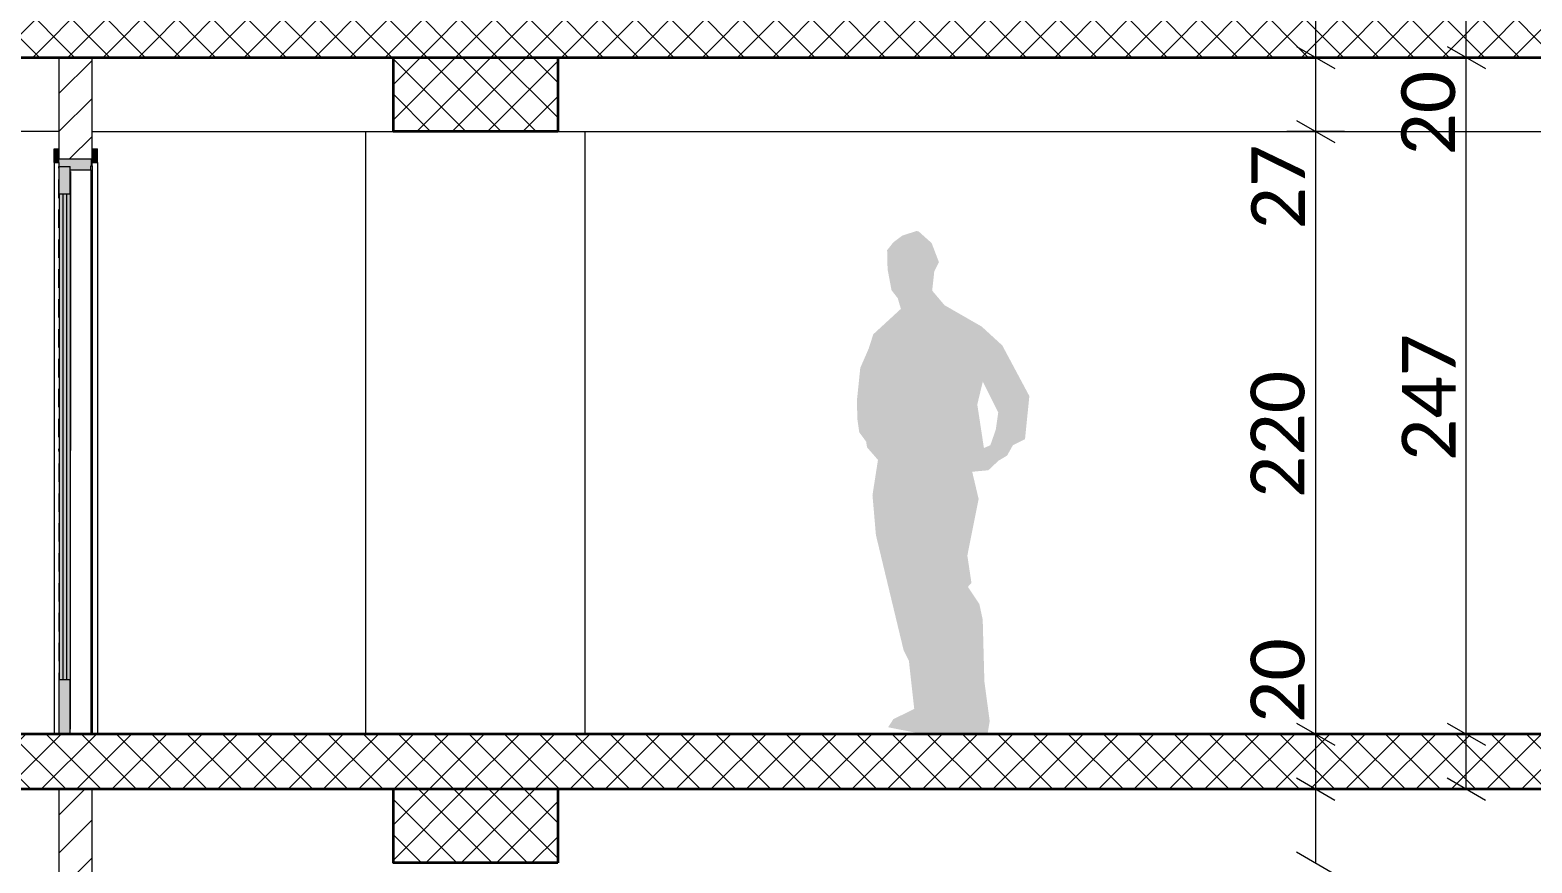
# Model space of a CAD drawing. Header units: millimetres. Extents: x -310 to 171125, y -3027 to 55843.
# Drawn here: x 129958 to 135443, y 5156 to 8196 of the extents above; entities that cross this region are included whole.
import ezdxf

# ---------------------------------------------------------------- set-up
doc = ezdxf.new("R2010")
doc.units = ezdxf.units.MM
doc.header["$MEASUREMENT"] = 0
doc.set_wipeout_variables(frame=1)
doc.linetypes.add('Wipeout_Contour', pattern=[1000, 0, -1000])
doc.layers.add('Dimensioning - General', color=7, linetype='Continuous')
doc.layers.add('Structural - Bearing', color=7, linetype='Continuous')
for name, color, linetype, lineweight, true_color in [('Dimensioning - General_Pen_No__61', 7, 'Continuous', 20, 0x6a6a6a), ('Dimensioning - General_Pen_No__88', 7, 'Continuous', 20, 0xfd4435), ('Structural - Bearing_Pen_No__108', 7, 'Continuous', 13, 0xfd8379), ('Structural - Bearing_Pen_No__82', 7, 'Continuous', 20, 0xaaaaaa)]:
    doc.layers.add(name, color=color, linetype=linetype, lineweight=lineweight, true_color=true_color)
for name, color, linetype, lineweight in [('Structural - Bearing_Pen_No__1', 7, 'Continuous', 13), ('Structural - Bearing_Pen_No__7', 7, 'Continuous', 35), ('Zhavori_Pen_No__101', 252, 'Continuous', 13)]:
    doc.layers.add(name, color=color, linetype=linetype, lineweight=lineweight)
doc.layers.get('0').off()
doc.styles.add('GENERATED_STYLE_6', font='calibril.ttf')
doc.dimstyles.new('GENERATED_STYLE__1', dxfattribs={"dimtxt": 195.999997, "dimasz": 106.4, "dimexe": 0.18, "dimexo": 0.0625, "dimgap": 0.09, "dimtad": 1, "dimdec": 0, "dimlfac": 0.1, "dimzin": 0, "dimdsep": 46, "dimtxsty": 'GENERATED_STYLE_6', "dimblk": 'ARROWHEAD_2', "dimblk1": 'ARROWHEAD_2', "dimblk2": 'ARROWHEAD_2', "dimcen": 0.09, "dimse1": 1, "dimse2": 1, "dimclrd": 256, "dimclre": 256, "dimclrt": 256, "dimadec": 0, "dimazin": 0, "dimtfac": 1, "dimtdec": 4, "dimtmove": 0, "dimatfit": 3, "dimfxl": 1, "dimtolj": 1, "dimtzin": 0, "dimarcsym": 0})
pattern_1 = [(45, (0, 0), (-64.346715, 64.346715), []), (135, (0, 0), (64.346715, 64.346715), [])]
pattern_2 = [(45, (0, 0), (-69.29646, 69.29646), [])]

# ---------------------------------------------------------------- blocks, each defined once
blk = doc.blocks.new('*D111')
at = {"layer": 'Dimensioning - General_Pen_No__61', "color": 251, "linetype": 'Continuous', "lineweight": 20, "true_color": 0x6a6a6a, "transparency": 16777216}
for p, q in [((134652.9, 5425.6), (134652.9, 5625.6)), ((134582.9, 5466), (134722.9, 5385.2)), ((134757.9, 5425.6), (134547.9, 5425.6)), ((134652.9, 5155.6), (134652.9, 5425.6)), ((134582.9, 5196), (134722.9, 5115.2))]:
    blk.add_line(p, q, dxfattribs=at)
blk = doc.blocks.new('ARROWHEAD_2')
at = {"color": 0, "linetype": 'Continuous', "lineweight": 0}
for p, q in [((-0.378, -0.655), (0.378, 0.655)), ((0, 0), (-1, 0))]:
    blk.add_line(p, q, dxfattribs=at)
blk = doc.blocks.new('*D112')
at = {"layer": 'Dimensioning - General_Pen_No__61', "color": 251, "linetype": 'Continuous', "lineweight": 20, "true_color": 0x6a6a6a, "transparency": 16777216}
for p, q in [((134652.9, 5625.6), (134652.9, 7825.6)), ((134582.9, 5666), (134722.9, 5585.2)), ((134757.9, 5625.6), (134547.9, 5625.6)), ((134652.9, 5425.6), (134652.9, 5625.6)), ((134582.9, 5466), (134722.9, 5385.2))]:
    blk.add_line(p, q, dxfattribs=at)
blk = doc.blocks.new('*D113')
at = {"layer": 'Dimensioning - General_Pen_No__61', "color": 251, "linetype": 'Continuous', "lineweight": 20, "true_color": 0x6a6a6a, "transparency": 16777216}
for p, q in [((134652.9, 7825.6), (134652.9, 8095.6)), ((134582.9, 7866), (134722.9, 7785.2)), ((134757.9, 7825.6), (134547.9, 7825.6)), ((134652.9, 5625.6), (134652.9, 7825.6)), ((134582.9, 5666), (134722.9, 5585.2))]:
    blk.add_line(p, q, dxfattribs=at)
at = {"layer": 'Dimensioning - General_Pen_No__88', "color": 20, "lineweight": 20, "true_color": 0xfd4435, "transparency": 16777216, "char_height": 196, "attachment_point": 7, "rotation": 90, "style": 'GENERATED_STYLE_6'}
for s, insert in [('\\A1;{\\pql;\\fCalibri Light|b0|i0|c0|p34;27}', (134613.7, 7467.4)), ('\\A1;{\\pql;\\fCalibri Light|b0|i0|c0|p34;220}', (134613.7, 6487.3)), ('\\A1;{\\pql;\\fCalibri Light|b0|i0|c0|p34;20}', (134613.7, 5666.1))]:
    blk.add_mtext(s, dxfattribs=dict(at, insert=insert))
blk = doc.blocks.new('*D114')
at = {"layer": 'Dimensioning - General_Pen_No__61', "color": 251, "linetype": 'Continuous', "lineweight": 20, "true_color": 0x6a6a6a, "transparency": 16777216}
for p, q in [((134582.9, 8136), (134722.9, 8055.2)), ((134757.9, 8095.6), (134547.9, 8095.6)), ((134652.9, 7825.6), (134652.9, 8095.6)), ((134582.9, 7866), (134722.9, 7785.2))]:
    blk.add_line(p, q, dxfattribs=at)
blk = doc.blocks.new('*D115')
at = {"layer": 'Dimensioning - General_Pen_No__61', "color": 251, "linetype": 'Continuous', "lineweight": 20, "true_color": 0x6a6a6a, "transparency": 16777216}
for p, q in [((134582.9, 8336), (134722.9, 8255.2)), ((134757.9, 8295.6), (134547.9, 8295.6)), ((134652.9, 8095.6), (134652.9, 8295.6)), ((134582.9, 8136), (134722.9, 8055.2)), ((134757.9, 8095.6), (134547.9, 8095.6))]:
    blk.add_line(p, q, dxfattribs=at)
blk = doc.blocks.new('*D119')
at = {"layer": 'Dimensioning - General_Pen_No__61', "color": 251, "linetype": 'Continuous', "lineweight": 20, "true_color": 0x6a6a6a, "transparency": 16777216}
for p, q in [((135202.9, 5625.6), (135202.9, 8095.6)), ((135132.9, 5666), (135272.9, 5585.2)), ((135307.9, 5625.6), (135097.9, 5625.6)), ((135202.9, 5425.6), (135202.9, 5625.6)), ((135132.9, 5466), (135272.9, 5385.2))]:
    blk.add_line(p, q, dxfattribs=at)
blk = doc.blocks.new('*D120')
at = {"layer": 'Dimensioning - General_Pen_No__61', "color": 251, "linetype": 'Continuous', "lineweight": 20, "true_color": 0x6a6a6a, "transparency": 16777216}
for p, q in [((135132.9, 8136), (135272.9, 8055.2)), ((135307.9, 8095.6), (135097.9, 8095.6)), ((135202.9, 5625.6), (135202.9, 8095.6)), ((135132.9, 5666), (135272.9, 5585.2))]:
    blk.add_line(p, q, dxfattribs=at)
at = {"layer": 'Dimensioning - General_Pen_No__88', "color": 20, "lineweight": 20, "true_color": 0xfd4435, "transparency": 16777216, "char_height": 196, "attachment_point": 7, "rotation": 90, "style": 'GENERATED_STYLE_6'}
for s, insert in [('\\A1;{\\pql;\\fCalibri Light|b0|i0|c0|p34;20}', (135163.7, 7737.4)), ('\\A1;{\\pql;\\fCalibri Light|b0|i0|c0|p34;247}', (135163.7, 6622.3))]:
    blk.add_mtext(s, dxfattribs=dict(at, insert=insert))
blk = doc.blocks.new('*D121')
at = {"layer": 'Dimensioning - General_Pen_No__61', "color": 251, "linetype": 'Continuous', "lineweight": 20, "true_color": 0x6a6a6a, "transparency": 16777216}
for p, q in [((135132.9, 8336), (135272.9, 8255.2)), ((135307.9, 8295.6), (135097.9, 8295.6)), ((135202.9, 8095.6), (135202.9, 8295.6)), ((135132.9, 8136), (135272.9, 8055.2)), ((135307.9, 8095.6), (135097.9, 8095.6))]:
    blk.add_line(p, q, dxfattribs=at)
blk = doc.blocks.new('*D152')
at = {"layer": 'Dimensioning - General_Pen_No__61', "color": 251, "linetype": 'Continuous', "lineweight": 20, "true_color": 0x6a6a6a, "transparency": 16777216}
for p, q in [((135682.9, 8336), (135822.9, 8255.2)), ((135857.9, 8295.6), (135647.9, 8295.6)), ((135752.9, 5625.6), (135752.9, 8295.6)), ((135682.9, 5666), (135822.9, 5585.2))]:
    blk.add_line(p, q, dxfattribs=at)
at = {"layer": 'Dimensioning - General_Pen_No__88', "color": 20, "lineweight": 20, "true_color": 0xfd4435, "transparency": 16777216, "insert": (135713.7, 6722.3), "char_height": 196, "attachment_point": 7, "rotation": 90, "style": 'GENERATED_STYLE_6'}
blk.add_mtext('\\A1;{\\pql;\\fCalibri Light|b0|i0|c0|p34;267}', dxfattribs=at)

msp = doc.modelspace()

# ---------------------------------------------------------------- hatches: boundary and pattern name
at = {"layer": 'Structural - Bearing_Pen_No__1', "linetype": 'Continuous', "lineweight": 13}
h = msp.add_hatch(dxfattribs=at)
h.set_pattern_fill('CONCRETE_BLOCK', style=0, pattern_type=2)
h.set_pattern_definition(pattern_1)
h.paths.add_polyline_path([(142585.2, 8095.6), (142585.2, 8295.6), (124443.9, 8295.6), (124443.9, 8095.6)])
h = msp.add_hatch(dxfattribs=at)
h.set_pattern_fill('CONCRETE_BLOCK', style=0, pattern_type=2)
h.set_pattern_definition(pattern_1)
h.paths.add_polyline_path([(131885.2, 7825.6), (131285.2, 7825.6), (131285.2, 8095.6), (131885.2, 8095.6)])
h = msp.add_hatch(dxfattribs=at)
h.set_pattern_fill('CONCRETE_BLOCK', style=0, pattern_type=2)
h.set_pattern_definition(pattern_1)
h.paths.add_polyline_path([(131885.2, 5155.6), (131285.2, 5155.6), (131285.2, 5425.6), (131885.2, 5425.6)])
at = {"layer": 'Structural - Bearing_Pen_No__108', "linetype": 'Continuous', "lineweight": 0, "true_color": 0xfda29a}
for points in [[(130065.2, 7762.6), (130046.2, 7762.6), (130046.2, 7712.6), (130065.2, 7712.6), (130065.2, 7725.6)], [(130204.2, 7762.6), (130185.2, 7762.6), (130185.2, 7725.6), (130185.2, 7712.6), (130204.2, 7712.6)], [(130180.2, 7725.6), (130065.2, 7725.6), (130065.2, 7697.6), (130105.2, 7697.6), (130105.2, 7685.6), (130180.2, 7685.6), (130180.2, 7700.6)], [(130105.2, 7597.6), (130105.2, 7697.6), (130065.2, 7697.6), (130065.2, 7597.6)], [(130180.2, 7725.6), (130180.2, 7700.6), (130185.2, 7700.6), (130185.2, 7712.6), (130185.2, 7725.6)], [(130079.2, 5825.6), (130079.2, 7597.6), (130065.2, 7597.6), (130065.2, 5825.6)], [(130091.2, 5825.6), (130091.2, 7597.6), (130079.2, 7597.6), (130079.2, 5825.6)], [(130079.2, 5825.6), (130091.2, 5825.6), (130091.2, 7597.6), (130079.2, 7597.6)], [(130105.2, 5825.6), (130105.2, 7597.6), (130091.2, 7597.6), (130091.2, 5825.6)], [(130105.2, 5625.6), (130105.2, 5825.6), (130065.2, 5825.6), (130065.2, 5625.6)]]:
    msp.add_hatch(color=21, dxfattribs=at).paths.add_polyline_path(points)
at = {"layer": 'Structural - Bearing_Pen_No__108', "linetype": 'Continuous', "lineweight": 13, "true_color": 0xfd8379}
h = msp.add_hatch(dxfattribs=at)
h.set_pattern_fill('FIRE_PROOFING', color=11, style=0, pattern_type=2)
h.set_pattern_definition(pattern_2)
h.paths.add_polyline_path([(130065.2, 5055), (130185.2, 5055), (130185.2, 5425.6), (130065.2, 5425.6)])
at = {"layer": 'Zhavori_Pen_No__101', "linetype": 'Continuous', "lineweight": 13}
h = msp.add_hatch(color=252, dxfattribs=at)
h.paths.add_polyline_path([(133047.1, 6352.6), (133148.4, 5931.4), (133167.6, 5893.3), (133187, 5717.7), (133110.9, 5680.5), (133091.6, 5650.8), (133220.4, 5625.6), (133339.8, 5628.6), (133404.3, 5625.6), (133454.7, 5625.6), (133462.6, 5673.4), (133443.2, 5818), (133437.1, 6043.7), (133424.8, 6100.6), (133382.9, 6163.3), (133396, 6177.7), (133381, 6277.5), (133422.2, 6483.9), (133398.7, 6583.4), (133457.8, 6589), (133494.9, 6623.9), (133526, 6642.3), (133547.6, 6680.6), (133591.5, 6702.3), (133607.4, 6859.6), (133508.6, 7044.5), (133433.3, 7113.4), (133297.5, 7191.4), (133252.6, 7244.5), (133260.2, 7314.2), (133277.2, 7348.5), (133250.6, 7418.1), (133202.9, 7460.8), (133195.1, 7462), (133143.8, 7445.6), (133111.1, 7421.2), (133088.1, 7392.2), (133089.7, 7322.7), (133104.1, 7246), (133127, 7216.7), (133138.2, 7177.9), (133037.5, 7085.2), (133020.9, 7033.3), (132990, 6962.3), (132977.5, 6840.9), (132979.8, 6772.8), (132986.4, 6727.1), (133011.5, 6693.4), (133014.7, 6672.5), (133054.6, 6626.7), (133034.6, 6498.1)])
h.paths.add_polyline_path([(133417.3, 6828.9), (133441.5, 6670.1), (133464.9, 6680.1), (133484.8, 6737), (133493.8, 6800.1), (133437.4, 6912.5)], flags=0)

# ---------------------------------------------------------------- linework, layer by layer
at = {"layer": 'Structural - Bearing_Pen_No__1', "color": 7, "linetype": 'Continuous', "lineweight": 13}
for p, q in [((124835.2, 8095.6), (142585.2, 8095.6)), ((130046.2, 7762.6), (130065.2, 7762.6)), ((130185.2, 7762.6), (130204.2, 7762.6)), ((124535.1, 5425.6), (142585.2, 5425.6)), ((130065.2, 5055), (130065.2, 5425.6)), ((130185.2, 5055), (130185.2, 5425.6))]:
    msp.add_line(p, q, dxfattribs=at)
at = {"layer": 'Structural - Bearing_Pen_No__7', "color": 7, "linetype": 'Continuous', "lineweight": 35, "flags": 128}
for points in [[(142585.2, 8095.6), (142585.2, 8295.6), (124443.9, 8295.6), (124443.9, 8095.6)], [(131885.2, 7825.6), (131285.2, 7825.6), (131285.2, 8095.6), (131885.2, 8095.6)], [(131885.2, 5155.6), (131285.2, 5155.6), (131285.2, 5425.6), (131885.2, 5425.6)]]:
    msp.add_lwpolyline(points, close=True, dxfattribs=at)
at = {"layer": 'Structural - Bearing_Pen_No__82', "color": 253, "linetype": 'Continuous', "lineweight": 20, "true_color": 0xaaaaaa}
for p, q in [((130065.2, 7825.6), (127335.2, 7825.6)), ((130185.2, 7825.6), (130835.2, 7825.6)), ((130835.2, 7825.6), (131185.2, 7825.6)), ((131185.2, 7825.6), (131285.2, 7825.6)), ((131185.2, 5625.6), (131185.2, 7825.6)), ((131885.2, 7825.6), (131985.2, 7825.6)), ((131985.2, 5625.6), (131985.2, 7825.6)), ((131985.2, 7825.6), (132335.2, 7825.6)), ((132335.2, 7825.6), (135585.2, 7825.6))]:
    msp.add_line(p, q, dxfattribs=at)

# ---------------------------------------------------------------- dimensions: what is measured, and where the dimension line sits
at = {"layer": 'Dimensioning - General', "color": 251, "linetype": 'Continuous', "lineweight": 20, "true_color": 0x6a6a6a}
for base, p1, p2, picture, middle in [((134652.9, 8295.6), (-116.3, 8095.6), (-62.1, 8295.6), '*D115', (134515.7, 8485.5)), ((135202.9, 8295.6), (107349.5, 8095.6), (107339, 8295.6), '*D121', (135065.7, 7886.8))]:
    dim = msp.add_linear_dim(base=base, p1=p1, p2=p2, angle=90, dimstyle='GENERATED_STYLE__1', dxfattribs=at)
    dim.commit()
    dim.dimension.update_dxf_attribs({"geometry": picture, "text_midpoint": middle, "dimtype": 160, "text_rotation": 90})

# ---------------------------------------------------------------- next in the draw order: wipeouts: each hides what was drawn before it
at = {"color": 254, "linetype": 'Wipeout_Contour', "lineweight": 0, "ltscale": 520923.02856}
msp.add_wipeout([(130046.2, 7712.6), (130046.2, 5625.6), (130065.2, 5625.6), (130065.2, 7712.6)], dxfattribs=at).dxf.layer = 'Structural - Bearing'
at = {"color": 254, "linetype": 'Wipeout_Contour', "lineweight": 0, "ltscale": 521428.928215}
msp.add_wipeout([(130180.2, 7700.6), (130180.2, 5625.6), (130185.2, 5625.6), (130185.2, 7700.6)], dxfattribs=at).dxf.layer = 'Structural - Bearing'

# ---------------------------------------------------------------- next in the draw order: linework, layer by layer
at = {"layer": 'Structural - Bearing_Pen_No__1', "color": 7, "linetype": 'Continuous', "lineweight": 13}
for p, q in [((130065.2, 7725.6), (130065.2, 8096.2)), ((130046.2, 7712.6), (130046.2, 7762.6)), ((130065.2, 7725.6), (130065.2, 7762.6)), ((130046.2, 7712.6), (130065.2, 7712.6)), ((130065.2, 7697.6), (130065.2, 7712.6)), ((130065.2, 7597.6), (130065.2, 7697.6)), ((130065.2, 5625.6), (130065.2, 5825.6))]:
    msp.add_line(p, q, dxfattribs=at)
at = {"layer": 'Structural - Bearing_Pen_No__82', "color": 253, "linetype": 'Continuous', "lineweight": 20, "true_color": 0xaaaaaa}
for p, q in [((130046.2, 7712.6), (130046.2, 5625.6)), ((130064.2, 7691.6), (130064.2, 7697.6)), ((130064.2, 7582.5), (130064.2, 7649.6)), ((130065.2, 7597.6), (130065.2, 5825.6)), ((130064.2, 7473.4), (130064.2, 7540.5)), ((130064.2, 7364.3), (130064.2, 7431.4)), ((130064.2, 7255.1), (130064.2, 7322.3)), ((130064.2, 7146), (130064.2, 7213.2)), ((130064.2, 7036.9), (130064.2, 7104.1)), ((130064.2, 6927.8), (130064.2, 6995)), ((130064.2, 6818.7), (130064.2, 6885.8)), ((130064.2, 6709.6), (130064.2, 6776.7)), ((130064.2, 6661.6), (130064.2, 6667.6)), ((130064.2, 6661.6), (130064.2, 6655.6)), ((130064.2, 6613.6), (130064.2, 6546.5)), ((130064.2, 6504.5), (130064.2, 6437.4)), ((130064.2, 6395.4), (130064.2, 6328.3)), ((130064.2, 6286.3), (130064.2, 6219.1)), ((130064.2, 6177.2), (130064.2, 6110)), ((130064.2, 6068.1), (130064.2, 6000.9)), ((130064.2, 5959), (130064.2, 5891.8)), ((130064.2, 5849.8), (130064.2, 5782.7)), ((130064.2, 5740.7), (130064.2, 5673.6)), ((130046.2, 5625.6), (130065.2, 5625.6)), ((130064.2, 5631.6), (130064.2, 5625.6))]:
    msp.add_line(p, q, dxfattribs=at)

# ---------------------------------------------------------------- next in the draw order: wipeouts: each hides what was drawn before it
at = {"color": 254, "linetype": 'Wipeout_Contour', "lineweight": 0, "ltscale": 521478.282105}
msp.add_wipeout([(130185.2, 7712.6), (130185.2, 5625.6), (130204.2, 5625.6), (130204.2, 7712.6)], dxfattribs=at).dxf.layer = 'Structural - Bearing'

# ---------------------------------------------------------------- next in the draw order: hatches: boundary and pattern name
at = {"layer": 'Structural - Bearing_Pen_No__108', "linetype": 'Continuous', "lineweight": 13, "true_color": 0xfd8379}
h = msp.add_hatch(dxfattribs=at)
h.set_pattern_fill('FIRE_PROOFING', color=11, style=0, pattern_type=2)
h.set_pattern_definition(pattern_2)
h.paths.add_polyline_path([(130065.2, 7725.6), (130185.2, 7725.6), (130185.2, 8096.2), (130065.2, 8096.2)])

# ---------------------------------------------------------------- next in the draw order: linework, layer by layer
at = {"layer": 'Structural - Bearing_Pen_No__1', "color": 7, "linetype": 'Continuous', "lineweight": 13}
for p, q in [((130185.2, 7725.6), (130185.2, 8096.2)), ((130185.2, 7725.6), (130185.2, 7762.6)), ((130065.2, 7725.6), (130180.2, 7725.6)), ((130180.2, 7725.6), (130185.2, 7725.6))]:
    msp.add_line(p, q, dxfattribs=at)

# ---------------------------------------------------------------- next in the draw order: wipeouts: each hides what was drawn before it
at = {"color": 254, "linetype": 'Wipeout_Contour', "lineweight": 0, "ltscale": 521267.372231}
msp.add_wipeout([(130105.2, 7685.6), (130105.2, 5625.6), (130180.2, 5625.6), (130180.2, 7685.6)], dxfattribs=at).dxf.layer = 'Structural - Bearing'

# ---------------------------------------------------------------- next in the draw order: hatches: boundary and pattern name
at = {"layer": 'Structural - Bearing_Pen_No__1', "linetype": 'Continuous', "lineweight": 13}
h = msp.add_hatch(dxfattribs=at)
h.set_pattern_fill('CONCRETE_BLOCK', style=0, pattern_type=2)
h.set_pattern_definition(pattern_1)
h.paths.add_polyline_path([(142585.2, 5425.6), (142585.2, 5625.6), (123712.1, 5625.6), (123712.1, 5425.6)])

# ---------------------------------------------------------------- next in the draw order: linework, layer by layer
at = {"layer": 'Structural - Bearing_Pen_No__1', "color": 7, "linetype": 'Continuous', "lineweight": 13}
for p, q in [((130204.2, 7712.6), (130204.2, 7762.6)), ((130065.2, 7697.6), (130105.2, 7697.6)), ((130065.2, 7697.6), (130105.2, 7697.6)), ((130105.2, 7597.6), (130105.2, 7697.6)), ((130105.2, 7685.6), (130105.2, 7697.6)), ((130105.2, 7685.6), (130180.2, 7685.6)), ((130180.2, 7685.6), (130180.2, 7700.6)), ((130180.2, 7700.6), (130185.2, 7700.6)), ((130185.2, 7700.6), (130185.2, 7712.6)), ((130185.2, 7712.6), (130204.2, 7712.6)), ((130065.2, 7597.6), (130105.2, 7597.6)), ((130079.2, 5825.6), (130079.2, 7597.6)), ((130091.2, 7597.6), (130091.2, 5825.6)), ((130065.2, 5825.6), (130105.2, 5825.6)), ((130105.2, 5625.6), (130105.2, 5825.6)), ((130065.2, 5625.6), (130185.2, 5625.6)), ((130065.2, 5625.6), (130105.2, 5625.6)), ((130185.2, 5625.6), (142585.2, 5625.6))]:
    msp.add_line(p, q, dxfattribs=at)
at = {"layer": 'Structural - Bearing_Pen_No__7', "color": 7, "linetype": 'Continuous', "lineweight": 35, "flags": 128}
msp.add_lwpolyline([(142585.2, 5425.6), (142585.2, 5625.6), (123712.1, 5625.6), (123712.1, 5425.6)], close=True, dxfattribs=at)
at = {"layer": 'Structural - Bearing_Pen_No__82', "color": 253, "linetype": 'Continuous', "lineweight": 20, "true_color": 0xaaaaaa}
for p, q in [((130106.2, 7679.1), (130106.2, 7442.8)), ((130180.2, 7685.6), (130180.2, 5625.6)), ((130185.2, 7700.6), (130185.2, 5625.6)), ((130204.2, 7712.6), (130204.2, 5625.6)), ((130105.2, 7597.6), (130105.2, 5825.6)), ((130106.2, 7442.8), (130106.2, 6661.6)), ((130106.2, 5880.4), (130106.2, 6661.6)), ((130106.2, 5644.1), (130106.2, 5880.4)), ((130204.2, 5625.6), (130185.2, 5625.6))]:
    msp.add_line(p, q, dxfattribs=at)

# ---------------------------------------------------------------- next in the draw order: dimensions: what is measured, and where the dimension line sits
at = {"layer": 'Dimensioning - General', "color": 251, "linetype": 'Continuous', "lineweight": 20, "true_color": 0x6a6a6a}
for base, p1, p2, picture, middle in [((135752.9, 8295.6), (109745.6, 5625.6), (109661.3, 8295.6), '*D152', (135615.7, 6946.4)), ((134652.9, 8095.6), (-309.9, 7825.6), (-116.3, 8095.6), '*D114', (134515.7, 7616.8)), ((135202.9, 8095.6), (106960.1, 5625.6), (107349.5, 8095.6), '*D120', (135065.7, 6846.4)), ((134652.9, 7825.6), (261.9, 5625.6), (-309.9, 7825.6), '*D113', (134515.7, 6711.4)), ((135202.9, 5625.6), (106960.1, 5425.6), (106960.1, 5625.6), '*D119', (135065.7, 5216.8)), ((134652.9, 5625.6), (274.8, 5425.6), (261.9, 5625.6), '*D112', (134515.7, 5815.5)), ((134652.9, 5425.6), (336.2, 5155.6), (274.8, 5425.6), '*D111', (134515.7, 4946.8))]:
    dim = msp.add_linear_dim(base=base, p1=p1, p2=p2, angle=90, dimstyle='GENERATED_STYLE__1', dxfattribs=at)
    dim.commit()
    dim.dimension.update_dxf_attribs({"geometry": picture, "text_midpoint": middle, "dimtype": 160, "text_rotation": 90})

doc.saveas('drawing.dxf')
